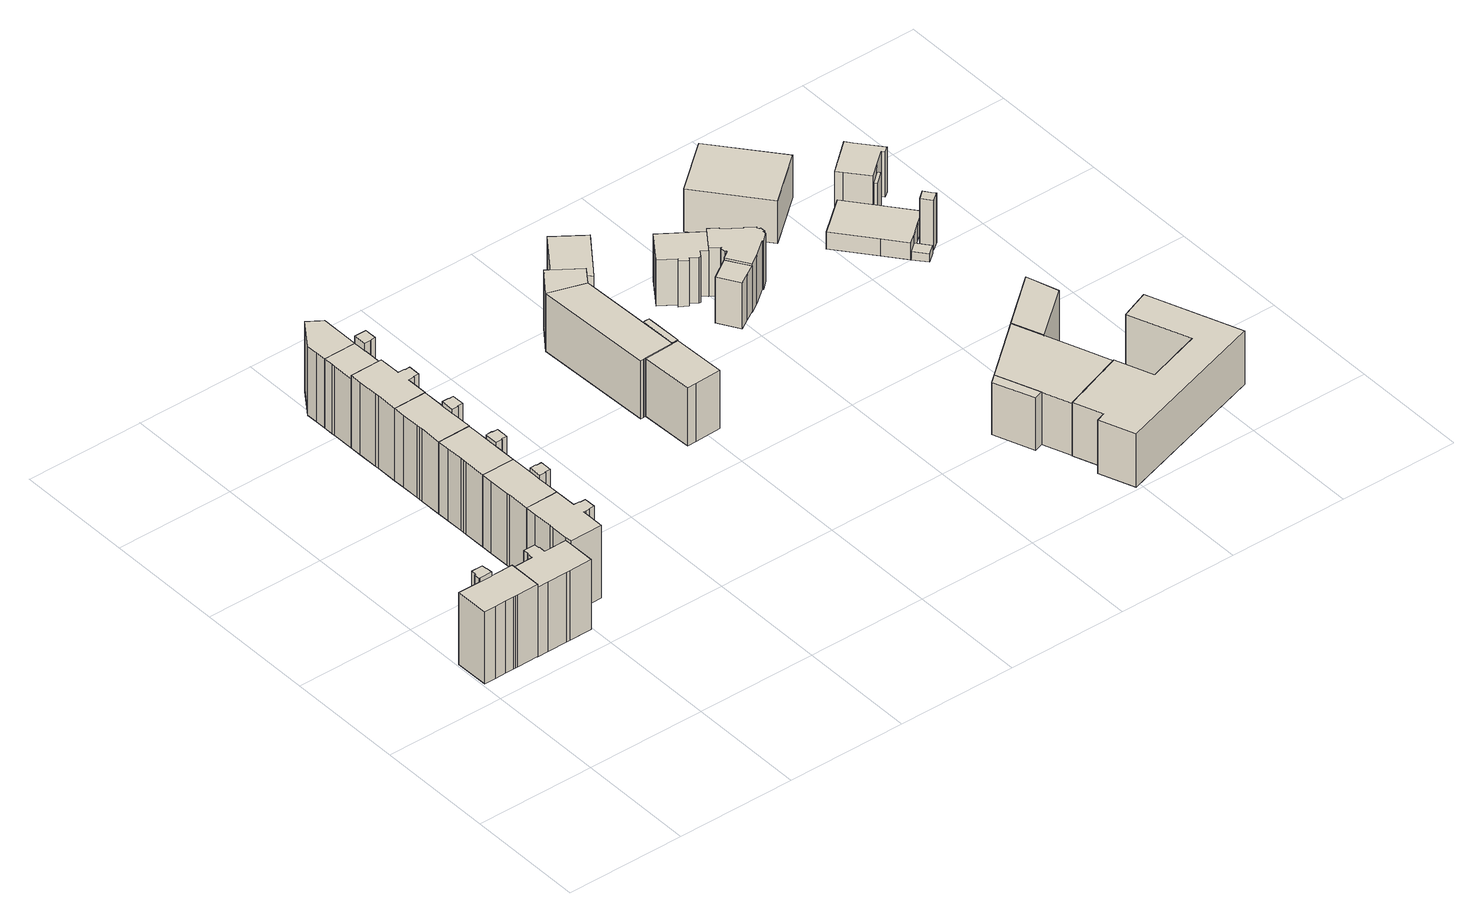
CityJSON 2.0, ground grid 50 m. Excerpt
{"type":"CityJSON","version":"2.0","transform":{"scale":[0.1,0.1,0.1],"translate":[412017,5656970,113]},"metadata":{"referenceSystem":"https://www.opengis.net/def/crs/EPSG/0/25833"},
"CityObjects":{
"building1":{"type":"Building","attributes":{"Gemeindeschluessel":14612000,"Geometrietyp2DReferenz":"3000","function":"31001_9998","roofType":"9999"},"children":["building1-1","building1-2"]},
"building1-1":{"type":"BuildingPart","attributes":{"Dachtyp_tdc":"tdcPolyFlatRoof","Dachneigung":0,"QualitaetDacherkennung":29,"Geometrietyp2DReferenz":"3000","measuredHeight":33.88,"roofType":"1000"},"parents":["building1"],"geometry":[{"type":"Solid","lod":"1","boundaries":[[[[0,1,2,3,4,5,6,7,8]],[[9,10,11,12,13,14,15,16,17]],[[8,10,9,0]],[[7,11,10,8]],[[6,12,11,7]],[[5,13,12,6]],[[4,14,13,5]],[[3,15,14,4]],[[2,16,15,3]],[[1,17,16,2]],[[0,9,17,1]]]]}]},
"building1-2":{"type":"BuildingPart","attributes":{"Dachtyp_tdc":"tdcHipAndGableRoof","Dachneigung":15.29,"QualitaetDacherkennung":14,"Geometrietyp2DReferenz":"3000","measuredHeight":33.99,"roofType":"5000"},"parents":["building1"],"geometry":[{"type":"Solid","lod":"1","boundaries":[[[[18,19,20,21,22,23,24,25,26,27,28,29,30]],[[12,31,10,32,33,34,35,36,37,38,39,40,41]],[[30,31,12,18]],[[29,10,31,30]],[[28,32,10,29]],[[27,33,32,28]],[[26,34,33,27]],[[25,35,34,26]],[[24,36,35,25]],[[23,37,36,24]],[[22,38,37,23]],[[21,39,38,22]],[[20,40,39,21]],[[19,41,40,20]],[[18,12,41,19]]]]}]},
"building2":{"type":"Building","attributes":{"Dachtyp_tdc":"tdcPolyFlatRoof","Gemeindeschluessel":14612000,"Dachneigung":0,"QualitaetDacherkennung":42,"Geometrietyp2DReferenz":"3000","measuredHeight":31.21,"function":"31001_9998","roofType":"1000"},"geometry":[{"type":"Solid","lod":"1","boundaries":[[[[42,43,44,45,46,47,48,49,50,51,52,53,54,55,56,57,58]],[[59,60,61,62,63,64,65,66,67,68,69,70,71,72,73,74,75]],[[58,60,59,42]],[[57,61,60,58]],[[56,62,61,57]],[[55,63,62,56]],[[54,64,63,55]],[[53,65,64,54]],[[52,66,65,53]],[[51,67,66,52]],[[50,68,67,51]],[[49,69,68,50]],[[48,70,69,49]],[[47,71,70,48]],[[46,72,71,47]],[[45,73,72,46]],[[44,74,73,45]],[[43,75,74,44]],[[42,59,75,43]]]]}]},
"building3":{"type":"Building","attributes":{"Dachtyp_tdc":"tdcFreeFormRoof","Gemeindeschluessel":14612000,"Dachneigung":16.21,"QualitaetDacherkennung":20,"Geometrietyp2DReferenz":"3000","measuredHeight":34.45,"function":"31001_9998","roofType":"5000"},"geometry":[{"type":"Solid","lod":"1","boundaries":[[[[76,77,78,79,80,81,82,83,84,85,86,87,88,89,90,91,92]],[[93,94,95,96,97,98,99,100,101,102,103,104,74,73,105,106,107]],[[92,94,93,76]],[[91,95,94,92]],[[90,96,95,91]],[[89,97,96,90]],[[88,98,97,89]],[[87,99,98,88]],[[86,100,99,87]],[[85,101,100,86]],[[84,102,101,85]],[[83,103,102,84]],[[82,104,103,83]],[[81,74,104,82]],[[80,73,74,81]],[[79,105,73,80]],[[78,106,105,79]],[[77,107,106,78]],[[76,93,107,77]]]]}]},
"building4":{"type":"Building","attributes":{"Gemeindeschluessel":14612000,"Geometrietyp2DReferenz":"3000","function":"31001_9998","roofType":"9999"},"children":["building4-1","building4-2"]},
"building4-1":{"type":"BuildingPart","attributes":{"Dachtyp_tdc":"tdcHipAndGableRoof","Dachneigung":16.48,"QualitaetDacherkennung":19,"Geometrietyp2DReferenz":"3000","measuredHeight":34.32,"roofType":"5000"},"parents":["building4"],"geometry":[{"type":"Solid","lod":"1","boundaries":[[[[76,92,108,109,110,111,112,113,114]],[[115,116,117,118,119,120,121,122,123]],[[114,116,115,76]],[[113,117,116,114]],[[112,118,117,113]],[[111,119,118,112]],[[110,120,119,111]],[[109,121,120,110]],[[108,122,121,109]],[[92,123,122,108]],[[76,115,123,92]]]]}]},
"building4-2":{"type":"BuildingPart","attributes":{"Dachtyp_tdc":"tdcPolyFlatRoof","Dachneigung":6.11,"QualitaetDacherkennung":65,"Geometrietyp2DReferenz":"3000","measuredHeight":34.35,"roofType":"2100"},"parents":["building4"],"geometry":[{"type":"Solid","lod":"1","boundaries":[[[[124,125,126,127,128,129,130,131]],[[132,133,134,122,121,135,136,137]],[[131,133,132,124]],[[130,134,133,131]],[[129,122,134,130]],[[128,121,122,129]],[[127,135,121,128]],[[126,136,135,127]],[[125,137,136,126]],[[124,132,137,125]]]]}]},
"building5":{"type":"Building","attributes":{"Gemeindeschluessel":14612000,"Geometrietyp2DReferenz":"3000","function":"31001_9998","roofType":"9999"},"children":["building5-1","building5-2"]},
"building5-1":{"type":"BuildingPart","attributes":{"Dachtyp_tdc":"tdcGableRoof","Dachneigung":16.59,"QualitaetDacherkennung":19,"Geometrietyp2DReferenz":"3000","measuredHeight":34.11,"roofType":"3100"},"parents":["building5"],"geometry":[{"type":"Solid","lod":"1","boundaries":[[[[138,139,140,141,142,143,144,145,146,147,148,149]],[[120,119,150,151,152,153,154,155,156,157,158,159]],[[149,119,120,138]],[[148,150,119,149]],[[147,151,150,148]],[[146,152,151,147]],[[145,153,152,146]],[[144,154,153,145]],[[143,155,154,144]],[[142,156,155,143]],[[141,157,156,142]],[[140,158,157,141]],[[139,159,158,140]],[[138,120,159,139]]]]}]},
"building5-2":{"type":"BuildingPart","attributes":{"Dachtyp_tdc":"tdcPolyFlatRoof","Dachneigung":9.16,"QualitaetDacherkennung":67,"Geometrietyp2DReferenz":"3000","measuredHeight":34.62,"roofType":"2100"},"parents":["building5"],"geometry":[{"type":"Solid","lod":"1","boundaries":[[[[160,161,162,163,164,165,166,167]],[[168,169,170,171,172,173,158,156]],[[167,168,156,160]],[[166,169,168,167]],[[165,170,169,166]],[[164,171,170,165]],[[163,172,171,164]],[[162,173,172,163]],[[161,158,173,162]],[[160,156,158,161]]]]}]},
"building6":{"type":"Building","attributes":{"Gemeindeschluessel":14612000,"Geometrietyp2DReferenz":"3000","function":"31001_9998","roofType":"9999"},"children":["building6-1","building6-2"]},
"building6-1":{"type":"BuildingPart","attributes":{"Dachtyp_tdc":"tdcPolyFlatRoof","Dachneigung":9.56,"QualitaetDacherkennung":63,"Geometrietyp2DReferenz":"3000","measuredHeight":34.61,"roofType":"2100"},"parents":["building6"],"geometry":[{"type":"Solid","lod":"1","boundaries":[[[[174,175,176,177,178,179,180,181]],[[182,183,184,185,186,187,188,189]],[[180,182,189,181]],[[179,183,182,180]],[[178,184,183,179]],[[177,185,184,178]],[[176,186,185,177]],[[175,187,186,176]],[[174,188,187,175]],[[181,189,188,174]]]]}]},
"building6-2":{"type":"BuildingPart","attributes":{"Dachtyp_tdc":"tdcGableRoof","Dachneigung":16.69,"QualitaetDacherkennung":18,"Geometrietyp2DReferenz":"3000","measuredHeight":34.19,"roofType":"3100"},"parents":["building6"],"geometry":[{"type":"Solid","lod":"1","boundaries":[[[[190,191,192,193,194,195,196,197,198,199,200]],[[201,189,202,188,155,154,203,204,205,206,207]],[[200,189,201,190]],[[199,202,189,200]],[[198,188,202,199]],[[197,155,188,198]],[[196,154,155,197]],[[195,203,154,196]],[[194,204,203,195]],[[193,205,204,194]],[[192,206,205,193]],[[191,207,206,192]],[[190,201,207,191]]]]}]},
"building7":{"type":"Building","attributes":{"Dachtyp_tdc":"tdcFreeFormRoof","Gemeindeschluessel":14612000,"Dachneigung":15.86,"QualitaetDacherkennung":19,"Geometrietyp2DReferenz":"3000","measuredHeight":34.26,"function":"31001_9998","roofType":"5000"},"geometry":[{"type":"Solid","lod":"1","boundaries":[[[[208,209,210,211,212,213,214,215,216,217,218,219,220,221,222]],[[223,224,225,226,227,228,229,230,231,232,201,207,233,234,235]],[[222,224,223,208]],[[221,225,224,222]],[[220,226,225,221]],[[219,227,226,220]],[[218,228,227,219]],[[217,229,228,218]],[[216,230,229,217]],[[215,231,230,216]],[[214,232,231,215]],[[213,201,232,214]],[[212,207,201,213]],[[211,233,207,212]],[[210,234,233,211]],[[209,235,234,210]],[[208,223,235,209]]]]}]},
"building8":{"type":"Building","attributes":{"Gemeindeschluessel":14612000,"Geometrietyp2DReferenz":"3000","function":"31001_9998","roofType":"9999"},"children":["building8-1","building8-2","building8-3"]},
"building8-1":{"type":"BuildingPart","attributes":{"Dachtyp_tdc":"tdcPolyFlatRoof","Dachneigung":9.11,"QualitaetDacherkennung":51,"Geometrietyp2DReferenz":"3000","measuredHeight":34.58,"roofType":"2100"},"parents":["building8"],"geometry":[{"type":"Solid","lod":"1","boundaries":[[[[236,237,238,239,240,241,242]],[[243,244,245,246,247,248,249]],[[242,243,249,236]],[[241,244,243,242]],[[240,245,244,241]],[[239,246,245,240]],[[238,247,246,239]],[[237,248,247,238]],[[236,249,248,237]]]]}]},
"building8-2":{"type":"BuildingPart","attributes":{"Dachtyp_tdc":"tdcPolyFlatRoof","Dachneigung":0,"QualitaetDacherkennung":48,"Geometrietyp2DReferenz":"3000","measuredHeight":31.02,"roofType":"1000"},"parents":["building8"],"geometry":[{"type":"Solid","lod":"1","boundaries":[[[[250,251,252,253,254,255,256]],[[257,249,248,224,223,258,259]],[[256,249,257,250]],[[255,248,249,256]],[[254,224,248,255]],[[253,223,224,254]],[[252,258,223,253]],[[251,259,258,252]],[[250,257,259,251]]]]}]},
"building8-3":{"type":"BuildingPart","attributes":{"Dachtyp_tdc":"tdcPolyFlatRoof","Dachneigung":0,"QualitaetDacherkennung":85,"Geometrietyp2DReferenz":"3000","measuredHeight":30.98,"roofType":"1000"},"parents":["building8"],"geometry":[{"type":"Solid","lod":"1","boundaries":[[[[260,261,262,250,256,263]],[[264,265,249,257,266,267]],[[263,265,264,260]],[[256,249,265,263]],[[250,257,249,256]],[[262,266,257,250]],[[261,267,266,262]],[[260,264,267,261]]]]}]},
"building9":{"type":"Building","attributes":{"name":"Sächsischen Staatsministerium für Soziales und Gesellschaftlichen Zusammenhalt","Gemeindeschluessel":14612000,"Geometrietyp2DReferenz":"3000","function":"31001_3010","roofType":"9999"},"children":["building9-1","building9-2","building9-3","building9-4","building9-5"]},
"building9-1":{"type":"BuildingPart","attributes":{"Dachtyp_tdc":"tdcPolyFlatRoof","Dachneigung":0,"QualitaetDacherkennung":64,"Geometrietyp2DReferenz":"3000","measuredHeight":26.07,"roofType":"1000"},"parents":["building9"],"geometry":[{"type":"Solid","lod":"1","boundaries":[[[[268,269,270,271,272,273,274,275,276]],[[277,278,279,280,281,282,283,284,285]],[[276,278,277,268]],[[275,279,278,276]],[[274,280,279,275]],[[273,281,280,274]],[[272,282,281,273]],[[271,283,282,272]],[[270,284,283,271]],[[269,285,284,270]],[[268,277,285,269]]]]}]},
"building9-2":{"type":"BuildingPart","attributes":{"Dachtyp_tdc":"tdcPolyFlatRoof","Dachneigung":0,"QualitaetDacherkennung":58,"Geometrietyp2DReferenz":"3000","measuredHeight":22.59,"roofType":"1000"},"parents":["building9"],"geometry":[{"type":"Solid","lod":"1","boundaries":[[[[286,287,288,289,290]],[[291,292,293,294,295]],[[290,291,295,286]],[[289,292,291,290]],[[288,293,292,289]],[[287,294,293,288]],[[286,295,294,287]]]]}]},
"building9-3":{"type":"BuildingPart","attributes":{"Dachtyp_tdc":"tdcPolyFlatRoof","Dachneigung":0,"QualitaetDacherkennung":61,"Geometrietyp2DReferenz":"3000","measuredHeight":26.01,"roofType":"1000"},"parents":["building9"],"geometry":[{"type":"Solid","lod":"1","boundaries":[[[[296,297,298,299,300,301]],[[278,302,303,304,305,306]],[[301,302,278,296]],[[300,303,302,301]],[[299,304,303,300]],[[298,305,304,299]],[[297,306,305,298]],[[296,278,306,297]]]]}]},
"building9-4":{"type":"BuildingPart","attributes":{"Dachtyp_tdc":"tdcFreeFormRoof","Dachneigung":22.61,"QualitaetDacherkennung":26,"Geometrietyp2DReferenz":"3000","measuredHeight":26.62,"roofType":"5000"},"parents":["building9"],"geometry":[{"type":"Solid","lod":"1","boundaries":[[[[307,308,309,310,311,312]],[[313,314,302,277,285,315]],[[312,314,313,307]],[[311,302,314,312]],[[310,277,302,311]],[[309,285,277,310]],[[308,315,285,309]],[[307,313,315,308]]]]}]},
"building9-5":{"type":"BuildingPart","attributes":{"Dachtyp_tdc":"tdcPolyFlatRoof","Dachneigung":0,"QualitaetDacherkennung":51,"Geometrietyp2DReferenz":"3000","measuredHeight":26.01,"roofType":"1000"},"parents":["building9"],"geometry":[{"type":"Solid","lod":"1","boundaries":[[[[316,317,318,319,320,321]],[[282,322,291,295,323,283]],[[321,322,282,316]],[[320,291,322,321]],[[319,295,291,320]],[[318,323,295,319]],[[317,283,323,318]],[[316,282,283,317]]]]}]},
"building10":{"type":"Building","attributes":{"Dachtyp_tdc":"tdcHipAndGableRoof","Gemeindeschluessel":14612000,"Dachneigung":36.55,"QualitaetDacherkennung":56,"Geometrietyp2DReferenz":"3000","measuredHeight":22.5,"function":"31001_9998","roofType":"5000"},"geometry":[{"type":"Solid","lod":"1","boundaries":[[[[324,325,326,327,328,329]],[[330,331,332,333,334,335]],[[329,331,330,324]],[[328,332,331,329]],[[327,333,332,328]],[[326,334,333,327]],[[325,335,334,326]],[[324,330,335,325]]]]}]},
"building11":{"type":"Building","attributes":{"Dachtyp_tdc":"tdcFreeFormRoof","Gemeindeschluessel":14612000,"Dachneigung":33.75,"QualitaetDacherkennung":53,"Geometrietyp2DReferenz":"3000","measuredHeight":22.7,"function":"31001_9998","roofType":"5000"},"geometry":[{"type":"Solid","lod":"1","boundaries":[[[[336,337,338,339,340,341,342,343,344,345,346,347,348,349,350,351]],[[352,353,354,355,356,357,358,359,360,361,362,363,364,365,366,367]],[[351,353,352,336]],[[350,354,353,351]],[[349,355,354,350]],[[348,356,355,349]],[[347,357,356,348]],[[346,358,357,347]],[[345,359,358,346]],[[344,360,359,345]],[[343,361,360,344]],[[342,362,361,343]],[[341,363,362,342]],[[340,364,363,341]],[[339,365,364,340]],[[338,366,365,339]],[[337,367,366,338]],[[336,352,367,337]]]]}]},
"building12":{"type":"Building","attributes":{"Dachtyp_tdc":"tdcFreeFormRoof","Gemeindeschluessel":14612000,"Dachneigung":36.1,"QualitaetDacherkennung":17,"Geometrietyp2DReferenz":"3000","measuredHeight":24.25,"function":"31001_9998","roofType":"5000"},"geometry":[{"type":"Solid","lod":"1","boundaries":[[[[368,369,370,371,372,373,374,375,376,377,378,379,380,381,382,383,384,385,386,387,388,389,390,391,392,393,394]],[[395,396,397,398,399,400,401,402,403,404,405,406,407,408,409,410,411,412,413,414,415,416,417,418,419,420,421]],[[394,396,395,368]],[[393,397,396,394]],[[392,398,397,393]],[[391,399,398,392]],[[390,400,399,391]],[[389,401,400,390]],[[388,402,401,389]],[[387,403,402,388]],[[386,404,403,387]],[[385,405,404,386]],[[384,406,405,385]],[[383,407,406,384]],[[382,408,407,383]],[[381,409,408,382]],[[380,410,409,381]],[[379,411,410,380]],[[378,412,411,379]],[[377,413,412,378]],[[376,414,413,377]],[[375,415,414,376]],[[374,416,415,375]],[[373,417,416,374]],[[372,418,417,373]],[[371,419,418,372]],[[370,420,419,371]],[[369,421,420,370]],[[368,395,421,369]]]]}]},
"building13":{"type":"Building","attributes":{"name":"Sächsisches Staatsministerium für Energie, Klimaschutz, Umwelt und Landwirtschaft","Gemeindeschluessel":14612000,"Geometrietyp2DReferenz":"3000","function":"31001_3010","roofType":"9999"},"children":["building13-1","building13-2","building13-3"]},
"building13-1":{"type":"BuildingPart","attributes":{"Dachtyp_tdc":"tdcPolyFlatRoof","Dachneigung":0,"QualitaetDacherkennung":47,"Geometrietyp2DReferenz":"3000","measuredHeight":23.51,"roofType":"1000"},"parents":["building13"],"geometry":[{"type":"Solid","lod":"1","boundaries":[[[[422,423,424,425]],[[426,427,428,429]],[[425,427,426,422]],[[424,428,427,425]],[[423,429,428,424]],[[422,426,429,423]]]]}]},
"building13-2":{"type":"BuildingPart","attributes":{"Dachtyp_tdc":"tdcPolyFlatRoof","Dachneigung":0,"QualitaetDacherkennung":48,"Geometrietyp2DReferenz":"3000","measuredHeight":23.53,"roofType":"1000"},"parents":["building13"],"geometry":[{"type":"Solid","lod":"1","boundaries":[[[[430,431,432,433]],[[434,435,436,437]],[[433,435,434,430]],[[432,436,435,433]],[[431,437,436,432]],[[430,434,437,431]]]]}]},
"building13-3":{"type":"BuildingPart","attributes":{"Dachtyp_tdc":"tdcPolyFlatRoof","Dachneigung":0,"QualitaetDacherkennung":30,"Geometrietyp2DReferenz":"3000","measuredHeight":23.34,"roofType":"1000"},"parents":["building13"],"geometry":[{"type":"Solid","lod":"1","boundaries":[[[[438,439,440,441,442,443,444]],[[445,446,434,437,426,429,447]],[[444,446,445,438]],[[443,434,446,444]],[[442,437,434,443]],[[441,426,437,442]],[[440,429,426,441]],[[439,447,429,440]],[[438,445,447,439]]]]}]},
"building14":{"type":"Building","attributes":{"name":"Sächsisches Staatsministerium des Innern","Dachtyp_tdc":"tdcFreeFormRoof","Gemeindeschluessel":14612000,"Dachneigung":10.69,"QualitaetDacherkennung":22,"Geometrietyp2DReferenz":"3000","measuredHeight":10.21,"function":"31001_3010","roofType":"5000"},"geometry":[{"type":"Solid","lod":"1","boundaries":[[[[448,449,450,451,452,453,454,455,456,457,458,459,460,461,462,463,464,465,466,467,468,469,470,471,472,473,474,475,476,477,478,479,480,481,482,483,484,485,486,487,488,489,490,491]],[[492,493,494,495,496,497,498,499,500,501,502,503,504,505,506,507,508,509,510,511,512,513,514,515,516,517,518,519,520,521,522,523,524,525,526,527,528,529,530,531,532,533,534,535]],[[491,493,492,448]],[[490,494,493,491]],[[489,495,494,490]],[[488,496,495,489]],[[487,497,496,488]],[[486,498,497,487]],[[485,499,498,486]],[[484,500,499,485]],[[483,501,500,484]],[[482,502,501,483]],[[481,503,502,482]],[[480,504,503,481]],[[479,505,504,480]],[[478,506,505,479]],[[477,507,506,478]],[[476,508,507,477]],[[475,509,508,476]],[[474,510,509,475]],[[473,511,510,474]],[[472,512,511,473]],[[471,513,512,472]],[[470,514,513,471]],[[469,515,514,470]],[[468,516,515,469]],[[467,517,516,468]],[[466,518,517,467]],[[465,519,518,466]],[[464,520,519,465]],[[463,521,520,464]],[[462,522,521,463]],[[461,523,522,462]],[[460,524,523,461]],[[459,525,524,460]],[[458,526,525,459]],[[457,527,526,458]],[[456,528,527,457]],[[455,529,528,456]],[[454,530,529,455]],[[453,531,530,454]],[[452,532,531,453]],[[451,533,532,452]],[[450,534,533,451]],[[449,535,534,450]],[[448,492,535,449]]]]}]},
"building15":{"type":"Building","attributes":{"name":"Sächsisches Staatsministerium des Innern","Dachtyp_tdc":"tdcPolyFlatRoof","Gemeindeschluessel":14612000,"Dachneigung":0,"QualitaetDacherkennung":19,"Geometrietyp2DReferenz":"3000","measuredHeight":23.85,"function":"31001_3010","roofType":"1000"},"geometry":[{"type":"Solid","lod":"1","boundaries":[[[[536,537,538,539,540,541,542,543,544,545,546]],[[547,548,549,550,551,552,553,554,555,556,557]],[[546,548,547,536]],[[545,549,548,546]],[[544,550,549,545]],[[543,551,550,544]],[[542,552,551,543]],[[541,553,552,542]],[[540,554,553,541]],[[539,555,554,540]],[[538,556,555,539]],[[537,557,556,538]],[[536,547,557,537]]]]}]},
"building16":{"type":"Building","attributes":{"name":"Sächsisches Staatsarchiv - Hauptstaatsarchiv Dresden","Dachtyp_tdc":"tdcPolyFlatRoof","Gemeindeschluessel":14612000,"Dachneigung":0,"QualitaetDacherkennung":58,"Geometrietyp2DReferenz":"3000","measuredHeight":19.14,"function":"31001_3010","roofType":"1000"},"geometry":[{"type":"Solid","lod":"1","boundaries":[[[[558,559,560,561]],[[562,563,564,565]],[[561,563,562,558]],[[560,564,563,561]],[[559,565,564,560]],[[558,562,565,559]]]]}]},
"building17":{"type":"Building","attributes":{"Dachtyp_tdc":"tdcPolyFlatRoof","Gemeindeschluessel":14612000,"Dachneigung":0,"QualitaetDacherkennung":47,"Geometrietyp2DReferenz":"3000","measuredHeight":7.64,"function":"31001_9998","roofType":"1000"},"geometry":[{"type":"Solid","lod":"1","boundaries":[[[[566,567,568,569,570,571,572]],[[573,574,575,576,577,578,579]],[[572,574,573,566]],[[571,575,574,572]],[[570,576,575,571]],[[569,577,576,570]],[[568,578,577,569]],[[567,579,578,568]],[[566,573,579,567]]]]}]},
"building18":{"type":"Building","attributes":{"Dachtyp_tdc":"tdcPolyFlatRoof","Gemeindeschluessel":14612000,"Dachneigung":6.55,"QualitaetDacherkennung":58,"Geometrietyp2DReferenz":"3000","measuredHeight":3.94,"function":"31001_9998","roofType":"2100"},"geometry":[{"type":"Solid","lod":"1","boundaries":[[[[580,581,582,583]],[[573,579,584,585]],[[583,579,573,580]],[[582,584,579,583]],[[581,585,584,582]],[[580,573,585,581]]]]}]},
"building19":{"type":"Building","attributes":{"Dachtyp_tdc":"tdcPolyFlatRoof","Gemeindeschluessel":14612000,"Dachneigung":0,"QualitaetDacherkennung":34,"Geometrietyp2DReferenz":"3000","measuredHeight":22.18,"function":"31001_9998","roofType":"1000"},"geometry":[{"type":"Solid","lod":"1","boundaries":[[[[586,587,588,589,590]],[[591,592,593,594,595]],[[590,592,591,586]],[[589,593,592,590]],[[588,594,593,589]],[[587,595,594,588]],[[586,591,595,587]]]]}]},
"building20":{"type":"Building","attributes":{"Gemeindeschluessel":14612000,"Geometrietyp2DReferenz":"3000","function":"31001_9998","roofType":"9999"},"children":["building20-1","building20-2"]},
"building20-1":{"type":"BuildingPart","attributes":{"Dachtyp_tdc":"tdcGableRoof","Dachneigung":10.68,"QualitaetDacherkennung":45,"Geometrietyp2DReferenz":"3000","measuredHeight":21.43,"roofType":"3100"},"parents":["building20"],"geometry":[{"type":"Solid","lod":"1","boundaries":[[[[596,597,598,599,600,601,602,603,604]],[[605,606,607,608,609,610,611,612,613]],[[604,606,605,596]],[[603,607,606,604]],[[602,608,607,603]],[[601,609,608,602]],[[600,610,609,601]],[[599,611,610,600]],[[598,612,611,599]],[[597,613,612,598]],[[596,605,613,597]]]]}]},
"building20-2":{"type":"BuildingPart","attributes":{"Dachtyp_tdc":"tdcPolyFlatRoof","Dachneigung":0,"QualitaetDacherkennung":32,"Geometrietyp2DReferenz":"3000","measuredHeight":16.96,"roofType":"1000"},"parents":["building20"],"geometry":[{"type":"Solid","lod":"1","boundaries":[[[[614,615,616,617]],[[606,618,619,607]],[[617,618,606,614]],[[616,619,618,617]],[[615,607,619,616]],[[614,606,607,615]]]]}]}
},
"vertices":[
[154,763,349],[152,763,349],[151,785,349],[103,785,349],[103,762,349],[99,762,349],[99,736,349],[103,736,349],[154,736,349],[154,763,10],[154,736,10],[103,736,10],[99,736,10],[99,762,10],[103,762,10],[103,785,10],[151,785,10],[152,763,10],
[99,736,333],[99,735,333],[5,735,333],[7,593,333],[56,594,333],[102,594,333],[140,595,333],[147,595,333],[158,595,333],[248,596,333],[247,737,333],[154,736,333],[124,736,333],[124,736,10],[247,737,10],[248,596,10],[158,595,10],[147,595,10],[140,595,10],[102,594,10],[56,594,10],[7,593,10],[5,735,10],[99,735,10],
[395,597,320],[492,598,320],[492,710,320],[491,739,320],[395,738,320],[395,751,320],[395,765,320],[393,765,320],[392,788,320],[342,788,320],[342,764,320],[340,764,320],[340,738,320],[247,737,320],[248,596,320],[296,596,320],[381,597,320],[395,597,8],[381,597,8],[296,596,8],[248,596,8],[247,737,8],[340,738,8],[340,764,8],[342,764,8],[342,788,8],[392,788,8],[393,765,8],[395,765,8],[395,751,8],[395,738,8],[491,739,8],[492,710,8],[492,598,8],
[490,954,334],[490,906,334],[491,823,334],[491,806,334],[491,739,334],[492,710,334],[630,711,334],[630,808,334],[641,808,334],[655,808,334],[655,810,334],[679,811,334],[679,860,334],[655,860,334],[655,863,334],[629,863,334],[628,955,334],[490,954,8],[628,955,8],[629,863,8],[655,863,8],[655,860,8],[679,860,8],[679,811,8],[655,810,8],[655,808,8],[641,808,8],[630,808,8],[630,711,8],[491,806,8],[491,823,8],[490,906,8],
[627,1048,334],[627,1103,334],[626,1195,334],[488,1194,334],[488,1147,334],[489,1060,334],[489,1046,334],[490,954,10],[489,1046,10],[489,1060,10],[488,1147,10],[488,1194,10],[626,1195,10],[627,1103,10],[627,1048,10],[628,955,10],
[678,1052,351],[677,1101,351],[653,1101,351],[653,1104,351],[627,1103,351],[627,1048,351],[654,1048,351],[654,1052,351],[678,1052,10],[654,1052,10],[654,1048,10],[653,1104,10],[653,1101,10],[677,1101,10],
[626,1195,333],[625,1289,333],[626,1289,333],[625,1315,333],[625,1344,333],[625,1437,333],[486,1436,333],[487,1385,333],[487,1314,333],[487,1300,333],[487,1285,333],[488,1194,333],[487,1285,10],[487,1300,10],[487,1314,10],[487,1385,10],[486,1436,10],[625,1437,10],[625,1344,10],[625,1315,10],[626,1289,10],[625,1289,10],
[625,1344,352],[626,1289,352],[652,1289,352],[652,1292,352],[676,1292,352],[675,1342,352],[652,1342,352],[652,1345,352],[652,1345,10],[652,1342,10],[675,1342,10],[676,1292,10],[652,1292,10],[652,1289,10],
[624,1530,352],[650,1530,352],[650,1532,352],[673,1532,352],[673,1584,352],[650,1584,352],[650,1586,352],[623,1586,352],[650,1586,10],[650,1584,10],[673,1584,10],[673,1532,10],[650,1532,10],[650,1530,10],[624,1530,10],[623,1586,10],
[623,1680,334],[484,1679,334],[485,1629,334],[485,1555,334],[485,1542,334],[485,1528,334],[486,1436,334],[625,1437,334],[624,1530,334],[624,1556,334],[623,1586,334],[623,1680,10],[624,1556,10],[485,1528,10],[485,1542,10],[485,1555,10],[485,1629,10],[484,1679,10],
[482,1918,335],[483,1868,335],[483,1783,335],[484,1768,335],[484,1679,335],[623,1680,335],[622,1771,335],[648,1771,335],[648,1775,335],[671,1775,335],[671,1825,335],[648,1824,335],[648,1827,335],[621,1827,335],[620,1920,335],[482,1918,10],[620,1920,10],[621,1827,10],[648,1827,10],[648,1824,10],[671,1825,10],[671,1775,10],[648,1775,10],[648,1771,10],[622,1771,10],[484,1768,10],[483,1783,10],[483,1868,10],
[619,2065,352],[620,2011,352],[646,2011,352],[646,2013,352],[669,2013,352],[669,2065,352],[646,2065,352],[646,2065,10],[669,2065,10],[669,2013,10],[646,2013,10],[646,2011,10],[620,2011,10],[619,2065,10],
[481,2064,320],[481,2022,320],[482,2008,320],[482,1918,320],[620,1920,320],[620,2011,320],[619,2065,320],[481,2064,10],[482,2008,10],[481,2022,10],
[560,2270,320],[481,2156,320],[481,2108,320],[618,2230,320],[560,2270,10],[618,2230,10],[481,2108,10],[481,2156,10],
[1523,1412,267],[1518,1568,267],[1509,1848,267],[1508,1863,267],[1358,1911,267],[1376,1406,267],[1388,1406,267],[1392,1407,267],[1399,1407,267],[1523,1412,6],[1399,1407,6],[1392,1407,6],[1388,1406,6],[1376,1406,6],[1358,1911,6],[1508,1863,6],[1509,1848,6],[1518,1568,6],
[1556,1931,232],[1578,1915,232],[1712,2100,232],[1591,2188,232],[1457,2002,232],[1457,2002,6],[1591,2188,6],[1712,2100,6],[1578,1915,6],[1556,1931,6],
[1399,1407,266],[1407,1185,266],[1447,1186,266],[1557,1190,266],[1549,1410,266],[1549,1413,266],[1549,1413,6],[1549,1410,6],[1557,1190,6],[1447,1186,6],[1407,1185,6],
[1545,1568,269],[1531,1568,269],[1518,1568,269],[1523,1412,269],[1549,1413,269],[1546,1530,269],[1545,1568,6],[1546,1530,6],[1531,1568,6],
[1358,1911,266],[1508,1863,266],[1534,1900,266],[1556,1931,266],[1457,2002,266],[1435,2018,266],[1435,2018,6],[1534,1900,6],
[2057,1623,215],[2027,1670,215],[2001,1711,215],[1917,1656,215],[1968,1571,215],[2014,1597,215],[2057,1623,10],[2014,1597,10],[1968,1571,10],[1917,1656,10],[2001,1711,10],[2027,1670,10],
[2057,1876,213],[1903,1983,213],[1875,1944,213],[1847,1903,213],[1819,1863,213],[1881,1819,213],[1875,1810,213],[1907,1788,213],[1915,1800,213],[1945,1779,213],[1952,1780,213],[1970,1807,213],[1995,1789,213],[2000,1797,213],[2029,1837,213],[2056,1874,213],[2057,1876,8],[2056,1874,8],[2029,1837,8],[2000,1797,8],[1995,1789,8],[1970,1807,8],[1952,1780,8],[1945,1779,8],[1915,1800,8],[1907,1788,8],[1875,1810,8],[1881,1819,8],[1819,1863,8],[1847,1903,8],[1875,1944,8],[1903,1983,8],
[2032,1737,224],[2033,1733,224],[2001,1711,224],[2057,1623,224],[2100,1650,224],[2166,1701,224],[2170,1698,224],[2203,1726,224],[2201,1729,224],[2202,1739,224],[2207,1739,224],[2208,1760,224],[2203,1760,224],[2198,1770,224],[2201,1775,224],[2164,1801,224],[2162,1798,224],[2092,1850,224],[2094,1853,224],[2060,1878,224],[2057,1876,224],[2056,1874,224],[1995,1789,224],[2031,1764,224],[2032,1762,224],[2027,1760,224],[2028,1737,224],[2032,1737,7],[2028,1737,7],[2027,1760,7],[2032,1762,7],[2031,1764,7],[1995,1789,7],[2056,1874,7],[2057,1876,7],[2060,1878,7],[2094,1853,7],[2092,1850,7],[2162,1798,7],[2164,1801,7],[2201,1775,7],[2198,1770,7],[2203,1760,7],[2208,1760,7],[2207,1739,7],[2202,1739,7],[2201,1729,7],[2203,1726,7],[2170,1698,7],[2166,1701,7],[2100,1650,7],[2057,1623,7],[2001,1711,7],[2033,1733,7],
[2532,771,246],[2580,644,246],[2778,805,246],[2737,940,246],[2532,771,11],[2737,940,11],[2778,805,11],[2580,644,11],
[2370,402,246],[2302,582,246],[2270,555,246],[2333,388,246],[2370,402,11],[2333,388,11],[2270,555,11],[2302,582,11],
[2679,379,245],[2635,497,245],[2580,644,245],[2532,771,245],[2302,582,245],[2370,402,245],[2414,285,245],[2679,379,11],[2414,285,11],[2635,497,11],
[2736,266,111],[2743,270,111],[2751,275,111],[2758,280,111],[2764,286,111],[2770,293,111],[2776,299,111],[2781,306,111],[2786,314,111],[2792,325,111],[2797,338,111],[2799,346,111],[2801,355,111],[2802,363,111],[2803,372,111],[2803,381,111],[2802,390,111],[2801,399,111],[2799,407,111],[2797,416,111],[2796,420,111],[2792,429,111],[2788,437,111],[2784,444,111],[2779,452,111],[2773,459,111],[2767,465,111],[2761,471,111],[2754,477,111],[2747,482,111],[2740,487,111],[2731,491,111],[2722,495,111],[2714,498,111],[2705,500,111],[2697,502,111],[2688,503,111],[2679,504,111],[2670,504,111],[2662,503,111],[2653,501,111],[2644,499,111],[2635,497,111],[2724,260,111],[2736,266,20],[2724,260,20],[2635,497,20],[2644,499,20],[2653,501,20],[2662,503,20],[2670,504,20],[2679,504,20],[2688,503,20],[2697,502,20],[2705,500,20],[2714,498,20],[2722,495,20],[2731,491,20],[2740,487,20],[2747,482,20],[2754,477,20],[2761,471,20],[2767,465,20],[2773,459,20],[2779,452,20],[2784,444,20],[2788,437,20],[2792,429,20],[2796,420,20],[2797,416,20],[2799,407,20],[2801,399,20],[2802,390,20],[2803,381,20],[2803,372,20],[2802,363,20],[2801,355,20],[2799,346,20],[2797,338,20],[2792,325,20],[2786,314,20],[2781,306,20],[2776,299,20],[2770,293,20],[2764,286,20],[2758,280,20],[2751,275,20],[2743,270,20],
[3137,215,249],[2993,598,249],[2873,551,249],[2968,298,249],[2737,224,249],[2724,260,249],[2679,379,249],[2414,285,249],[2459,166,249],[2421,152,249],[2476,7,249],[3137,215,10],[2476,7,10],[2421,152,10],[2459,166,10],[2414,285,10],[2679,379,10],[2724,260,10],[2737,224,10],[2968,298,10],[2873,551,10],[2993,598,10],
[2158,2128,197],[2371,1868,197],[2575,2034,197],[2361,2294,197],[2158,2128,6],[2361,2294,6],[2575,2034,6],[2371,1868,6],
[2674,1499,84],[2713,1530,84],[2763,1570,84],[2818,1613,84],[2627,1850,84],[2483,1734,84],[2606,1583,84],[2674,1499,8],[2606,1583,8],[2483,1734,8],[2627,1850,8],[2818,1613,8],[2763,1570,8],[2713,1530,8],
[2674,1499,45],[2717,1447,45],[2755,1478,45],[2713,1530,45],[2755,1478,8],[2717,1447,8],
[2740,1531,230],[2772,1492,230],[2805,1518,230],[2792,1534,230],[2773,1558,230],[2740,1531,8],[2773,1558,8],[2792,1534,8],[2805,1518,8],[2772,1492,8],
[2821,1844,206],[2831,1833,206],[2853,1851,206],[2775,1946,206],[2755,1971,206],[2624,1862,206],[2644,1838,206],[2713,1755,206],[2762,1796,206],[2821,1844,5],[2762,1796,5],[2713,1755,5],[2644,1838,5],[2624,1862,5],[2755,1971,5],[2775,1946,5],[2853,1851,5],[2831,1833,5],
[2762,1796,174],[2713,1755,174],[2723,1743,174],[2772,1784,174],[2772,1784,5],[2723,1743,5]
]}
